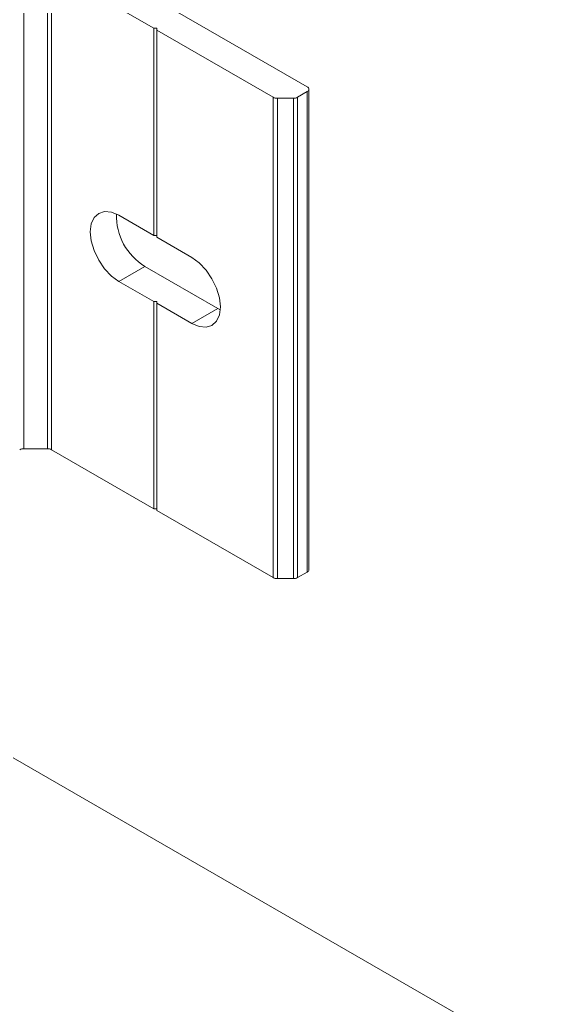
# Model space of a CAD drawing. Header units: millimetres. Extents: x 39 to 459, y 26 to 647.
# Drawn here: x 80.59 to 81.667, y 236.652 to 238.662 of the extents above; entities that cross this region are included whole.
import ezdxf

# ---------------------------------------------------------------- set-up
doc = ezdxf.new("R2010")
doc.units = ezdxf.units.MM
doc.layers.add('ANTET', color=7, linetype='Continuous')

# ---------------------------------------------------------------- blocks, each defined once
blk = doc.blocks.new('Griyaj Montajı')
at = {"color": 7, "linetype": 'Continuous', "lineweight": 15}
for p, q in [((11063.5804, 2130.5402), (11064.1306, 2130.2226)), ((11063.553, 2130.4643), (11063.553, 2129.4844)), ((11063.6009, 2130.4643), (11063.6009, 2129.4844)), ((11063.6094, 2130.4623), (11063.8177, 2130.342)), ((11063.6094, 2130.4623), (11063.6094, 2129.4824)), ((11063.8241, 2130.342), (11063.8177, 2130.342)), ((11063.8177, 2130.342), (11063.8177, 2129.9194)), ((11063.8241, 2130.342), (11063.8241, 2130.3383)), ((11063.8241, 2130.3383), (11064.0613, 2130.2014)), ((11063.8241, 2130.3383), (11063.8241, 2129.9158)), ((11064.1341, 2129.2378), (11064.1341, 2130.2177)), ((11064.0613, 2130.2014), (11064.0613, 2129.2215)), ((11064.0698, 2130.1993), (11064.1023, 2130.1993)), ((11064.0698, 2130.1993), (11064.0698, 2129.2195)), ((11064.1023, 2130.1993), (11064.1023, 2129.2195)), ((11064.1108, 2130.2014), (11064.1306, 2130.2128)), ((11064.1108, 2130.2014), (11064.1108, 2129.2215)), ((11064.1306, 2130.2128), (11064.1306, 2129.2329)), ((11063.7466, 2129.9605), (11063.8177, 2129.9194)), ((11063.8177, 2129.9194), (11063.8241, 2129.9194)), ((11063.8241, 2129.9158), (11063.8951, 2129.8747)), ((11063.7997, 2129.8563), (11063.7466, 2129.8257)), ((11063.9482, 2129.7706), (11063.7997, 2129.8563)), ((11063.7466, 2129.8257), (11063.8177, 2129.7847)), ((11063.8177, 2129.7847), (11063.8177, 2129.3621)), ((11063.8177, 2129.7847), (11063.8241, 2129.7847)), ((11063.8241, 2129.781), (11063.8241, 2129.7847)), ((11063.8241, 2129.781), (11063.8241, 2129.3585)), ((11063.8241, 2129.781), (11063.8951, 2129.74)), ((11063.9482, 2129.7706), (11063.8951, 2129.74)), ((11063.9532, 2129.7679), (11063.9482, 2129.7706)), ((11063.553, 2129.4844), (11063.6009, 2129.4844)), ((11063.6094, 2129.4824), (11063.8177, 2129.3621)), ((11063.8241, 2129.3621), (11063.8177, 2129.3621)), ((11063.8241, 2129.3585), (11064.0613, 2129.2215)), ((11064.1108, 2129.2215), (11064.1306, 2129.2329)), ((11064.0698, 2129.2195), (11064.1023, 2129.2195)), ((11062.9963, 2129.1627), (11067.1386, 2126.7714))]:
    blk.add_line(p, q, dxfattribs=at)
at = {"color": 7, "linetype": 'Continuous', "lineweight": 15, "flags": 128}
for points in [[(11063.7466, 2129.9605), (11063.7315, 2129.9669), (11063.7175, 2129.9683), (11063.7054, 2129.9645), (11063.6961, 2129.9559), (11063.6903, 2129.9431), (11063.6883, 2129.9268), (11063.6903, 2129.9082), (11063.6961, 2129.8886), (11063.7054, 2129.8693), (11063.7175, 2129.8516), (11063.7315, 2129.8367), (11063.7466, 2129.8257)], [(11063.8951, 2129.74), (11063.9102, 2129.7336), (11063.9243, 2129.7322), (11063.9364, 2129.7359), (11063.9457, 2129.7445), (11063.9515, 2129.7574), (11063.9535, 2129.7737), (11063.9515, 2129.7923), (11063.9457, 2129.8119), (11063.9364, 2129.8312), (11063.9243, 2129.8489), (11063.9102, 2129.8637), (11063.8951, 2129.8747)]]:
    blk.add_lwpolyline(points, dxfattribs=at)
at = {"color": 7, "linetype": 'Continuous', "lineweight": 15}
for centre, radius, start, end in [((11064.1287, 2130.2177), 0.00524, 290.7873, 69.2108), ((11064.0695, 2130.2166), 0.0173, 241.9592, 271.1503), ((11064.1026, 2130.2166), 0.0173, 268.8556, 298.0389), ((11063.8634, 2129.9602), 0.1219, 178.6393, 238.4694), ((11063.5526, 2129.4671), 0.0173, 88.8557, 118.038), ((11063.6012, 2129.4671), 0.0173, 61.9596, 91.1496), ((11064.1281, 2129.2384), 0.00603, 294.3767, 354.3065), ((11064.0695, 2129.2368), 0.0173, 241.9592, 271.1503), ((11064.1026, 2129.2368), 0.0173, 268.8556, 298.0389)]:
    blk.add_arc(centre, radius, start, end, dxfattribs=at)

msp = doc.modelspace()

# ---------------------------------------------------------------- block references
at = {"layer": 'ANTET', "color": 0}
msp.add_blockref('Griyaj Montajı', (-10982.9547, -1891.697), dxfattribs=at)

doc.saveas('drawing.dxf')
